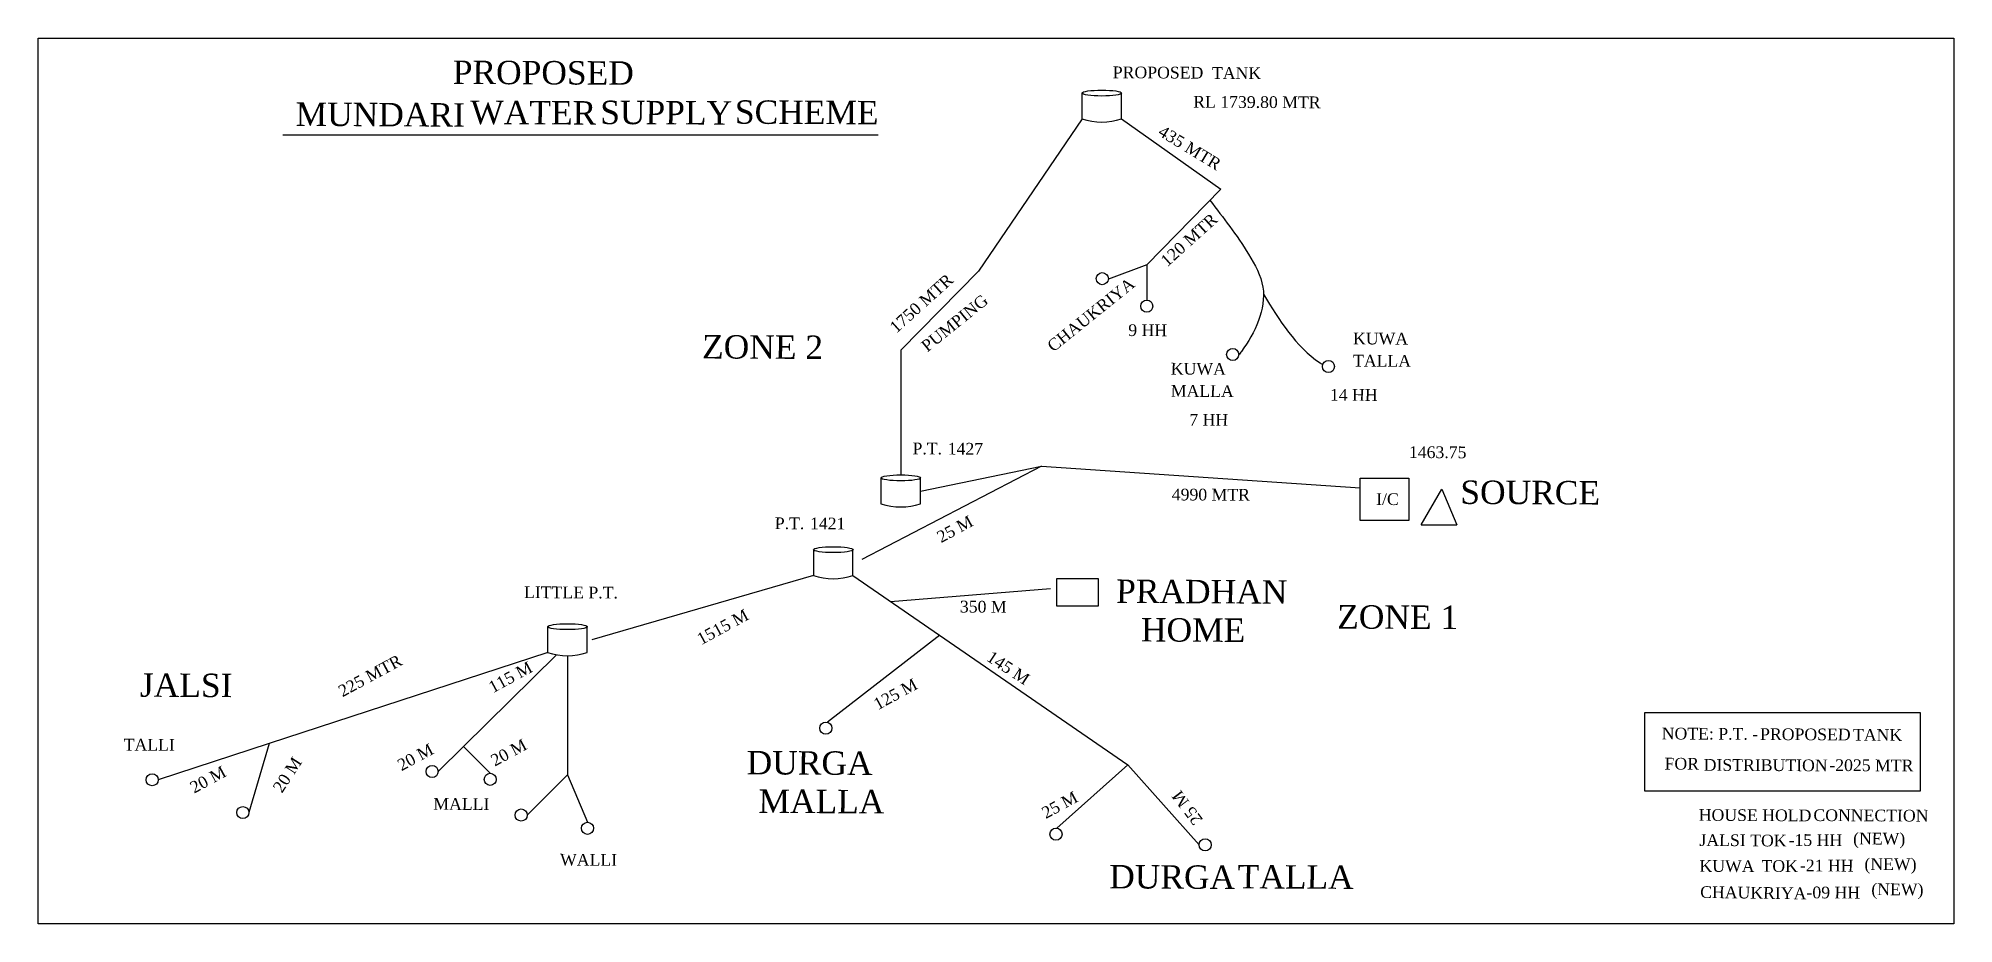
# Model space of a CAD drawing. Header units: millimetres. Extents: x 2762 to 182008, y 1243 to 84127.
import ezdxf

# ---------------------------------------------------------------- set-up
doc = ezdxf.new("R2010")
doc.units = ezdxf.units.MM
doc.layers.add('Layer1', color=1, linetype='Continuous')
doc.styles.add('style1', font='times.ttf')

# ---------------------------------------------------------------- blocks, each defined once
blk = doc.blocks.new('A$C608743F8')
at = {"layer": 'Layer1', "color": 5}
blk.add_line((538, 21), (538, 186), dxfattribs=at)
blk.add_lwpolyline([(281, 188), (281, 21, 0.160589), (538, 21)], format="xyb", dxfattribs=at)
blk.add_ellipse((410, 189), major_axis=(-129, 0), ratio=0.148882, dxfattribs=at)

msp = doc.modelspace()

# ---------------------------------------------------------------- linework, layer by layer
at = {"color": 1}
for p, q in [((100435, 76574), (90736, 62330)), ((104128, 76574), (113430, 70015)), ((113430, 70015), (106492, 62917)), ((106492, 62917), (102898, 61581)), ((106492, 62917), (106492, 59577)), ((90736, 62330), (83475, 54942)), ((83475, 54942), (83475, 43255)), ((96653, 44061), (79844, 35329)), ((85313, 41746), (96653, 44061)), ((96653, 44061), (126454, 42050)), ((75303, 33831), (54564, 27803)), ((78996, 33832), (104721, 16116)), ((82517, 31407), (97491, 32628)), ((87119, 28238), (76610, 20096)), ((50432, 26621), (24363, 18107)), ((51255, 26415), (42556, 17838)), ((52279, 26325), (52279, 15176)), ((24363, 18107), (13988, 14719)), ((24363, 18107), (22476, 11645)), ((42556, 17838), (40179, 15495)), ((42556, 17838), (45036, 15322)), ((52279, 15176), (48513, 11414)), ((52279, 15176), (54160, 10743)), ((104721, 16116), (98066, 10193)), ((104721, 16116), (111390, 8623))]:
    msp.add_line(p, q, dxfattribs=at)
for p, q in [((25647, 75099), (81360, 75099)), ((132177, 38584), (134121, 41912)), ((134121, 41912), (135509, 38584)), ((132177, 38584), (135509, 38584))]:
    msp.add_line(p, q)
for points in [[(2762, 84127), (182008, 84127), (182008, 1243), (2762, 1243)], [(153102, 21021), (178857, 21021), (178857, 13645), (153102, 13645)]]:
    msp.add_lwpolyline(points, close=True)
at = {"color": 5}
msp.add_lwpolyline([(126454, 42950), (131025, 42950), (131025, 38985), (126454, 38985)], close=True, dxfattribs=at)
at = {"color": 1}
msp.add_lwpolyline([(98078, 33558), (101948, 33558), (101948, 30981), (98078, 30981)], close=True, dxfattribs=at)
at = {"color": 5}
for centre in [(102332, 61626), (106492, 59052), (114536, 54528), (123492, 53410), (76468, 19547), (13421, 14719), (39612, 15495), (45058, 14755), (21909, 11645), (47946, 11414), (54160, 10175), (98000, 9630), (111957, 8623)]:
    msp.add_circle(centre, 567, dxfattribs=at)
at = {"color": 1}
for points in [[(112397, 68959), (116021, 63919), (117359, 60830), (115352, 54817), (115102, 54483)], [(117415, 60166), (122708, 53732), (122959, 53565)]]:
    msp.add_spline(points, degree=3, dxfattribs=at)

# ---------------------------------------------------------------- block references
at = {"xscale": 14.4, "yscale": 14.4, "zscale": 14.4}
for p in [(96383, 76278), (77571, 40255), (71251, 33535), (46380, 26325)]:
    msp.add_blockref('A$C608743F8', p, dxfattribs=at)

# ---------------------------------------------------------------- texts
at = {"color": 0, "lineweight": 20, "attachment_point": 1, "line_spacing_factor": 0.9, "style": 'style1'}
for s, insert, char_height, width, rotation in [('PROPOSED', (41554, 82048), 2193.9, 23374.2, 359.72669), ('PROPOSED  ', (103319, 81491), 1097, 11687.1, 359.72669), ('TANK ', (112599, 81429), 1097, 11687.1, 359.72669), ('MUNDARI', (26851, 78122), 2193.9, 23374.2, 359.72669), ('WATER', (43203, 78295), 2193.9, 23374.2, 359.72669), ('SUPPLY', (55355, 78295), 2193.9, 23374.2, 359.72669), ('SCHEME', (67957, 78328), 2193.9, 23374.2, 359.72669), ('RL 1739.80 MTR', (110844, 78733), 1096.97, 11687.1, 359.72669), ('435 MTR', (108037, 76040), 1097, 11687.1, 328.69118), ('120 MTR', (107667, 63495), 1097, 11687.1, 42.05459), ('1750 MTR', (82313, 57270), 1097, 11687.1, 42.05459), ('CHAUKRIYA  ', (97059, 55563), 1096.97, 11687.1, 38.88753), ('PUMPING', (85267, 55563), 1097, 11687.1, 38.88753), ('9 HH ', (104766, 57355), 1097, 11687.1, 359.72669), ('ZONE 2', (64885, 56352), 2193.9, 23374.2, 359.72669), ('KUWA ', (125801, 56576), 1097, 11687.1, 359.72669), ('TALLA', (125801, 54501), 1097, 11687.1, 359.72669), ('KUWA ', (108748, 53748), 1097, 11687.1, 359.72669), ('MALLA', (108748, 51672), 1097, 11687.1, 359.72669), ('14 HH ', (123637, 51302), 1097, 11687.1, 359.72669), ('7 HH ', (110479, 48967), 1097, 11687.1, 359.72669), ('\\pi-3290.91228,l4387.88304,t4387.88304;P.T.^I1427', (83480, 46286), 1096.97, 11687.1, 359.72669), ('1463.75', (131030, 45938), 1097, 11687.1, 359.72669), ('4990 MTR', (108835, 41972), 1097, 11687.1, 359.72669), ('I/C', (127964, 41542), 1097, 11687.1, 359.72669), ('SOURCE', (135848, 42738), 2193.9, 23374.2, 359.72669), ('25 M', (86721, 37826), 1097, 11687.1, 28.49591), ('\\pi-3290.91228,l4387.88304,t4387.88304;P.T.^I1421', (70592, 39286), 1096.97, 11687.1, 359.72669), ('LITTLE P.T.', (48221, 32824), 1096.97, 11687.1, 359.72669), ('PRADHAN', (103636, 33467), 2193.9, 23374.2, 359.72669), ('1515 M', (64263, 28267), 1097, 11687.1, 28.49591), ('350 M', (89010, 31476), 1097, 11687.1, 359.72669), ('ZONE 1', (124321, 31070), 2193.9, 23374.2, 359.72669), ('HOME', (105958, 29859), 2193.9, 23374.2, 359.72669), ('225 MTR', (30703, 23396), 1097, 11687.1, 28.49591), ('115 M', (44759, 23762), 1097, 11687.1, 28.49591), ('145 M', (92012, 26850), 1097, 11687.1, 326.74823), ('JALSI', (12279, 24684), 2193.9, 23374.2, 359.72669), ('125 M', (80791, 22174), 1097, 11687.1, 28.49591), ('TALLI', (10757, 18556), 1097, 11687.1, 359.72669), ('20 M', (36229, 16476), 1097, 11687.1, 28.49591), ('20 M', (44965, 16910), 1097, 11687.1, 28.49591), ('NOTE: P.T. -', (154689, 19596), 1096.97, 11687.1, 359.72669), ('PROPOSED  ', (163894, 19540), 1097, 11687.1, 359.72669), ('TANK ', (172586, 19477), 1097, 11687.1, 359.72669), ('20 M', (24640, 14003), 1097, 11687.1, 56.99182), ('DURGA', (69057, 17419), 2193.9, 23374.2, 359.72669), ('FOR', (154953, 16774), 1097, 11687.1, 359.72669), ('DISTRIBUTION', (158615, 16662), 1096.97, 11687.1, 359.72669), ('-2025 MTR ', (170373, 16636), 1097, 11687.1, 359.72669), ('20 M', (16823, 14376), 1097, 11687.1, 28.49591), ('MALLI', (39731, 13011), 1097, 11687.1, 359.72669), ('MALLA', (70166, 13812), 2193.9, 23374.2, 359.72669), ('25 M', (96530, 12003), 1097, 11687.1, 28.49591), ('25 M', (110913, 10346), 1097, 11687.1, 127.345), ('HOUSE HOLD', (158153, 11975), 1097, 11687.1, 359.72669), ('CONNECTION ', (168884, 11953), 1096.97, 11687.1, 359.72669), ('JALSI ', (158221, 9622), 1097, 11687.1, 359.72669), ('TOK', (162968, 9587), 1097, 11687.1, 359.72669), ('-15 HH ', (166562, 9633), 1097, 11687.1, 359.72669), ('(NEW)', (172601, 9765), 1097, 11687.1, 359.72669), ('WALLI', (51590, 7785), 1097, 11687.1, 359.72669), ('KUWA ', (158221, 7200), 1097, 11687.1, 359.72669), ('TOK', (164027, 7200), 1097, 11687.1, 359.72669), ('-21 HH ', (167620, 7246), 1097, 11687.1, 359.72669), ('(NEW)', (173660, 7378), 1097, 11687.1, 359.72669), ('DURGA', (102987, 6745), 2193.9, 23374.2, 359.72669), ('TALLA', (115008, 6745), 2193.9, 23374.2, 359.72669), ('CHAUKRIYA  ', (158294, 4759), 1096.97, 11687.1, 359.20599), ('-09 HH ', (168235, 4721), 1097, 11687.1, 359.72669), ('(NEW)', (174306, 5017), 1097, 11687.1, 359.72669)]:
    msp.add_mtext(s, dxfattribs=dict(at, insert=insert, char_height=char_height, width=width, rotation=rotation))

doc.saveas('drawing.dxf')
